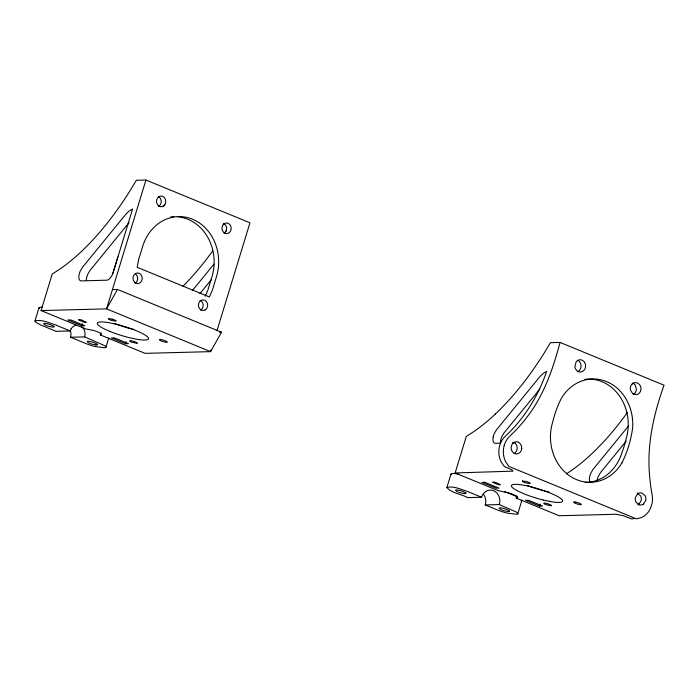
<?xml version="1.0" encoding="UTF-8"?>
<svg xmlns="http://www.w3.org/2000/svg" width="699" height="699" viewBox="0 0 699 699"><rect width="100%" height="100%" fill="white"/><g stroke="black" fill="none" stroke-linecap="round" stroke-linejoin="round"><path stroke-width="1.05" d="M70.206 330.54A8.79 7.645 88.5 0 1 70.538 337.259L86.134 343.663A14.321 2.534 17 0 0 90.014 345.044L91.368 345.481A14.487 2.569 17 0 0 95.413 346.608L105.13 347.796A14.155 2.508 17 0 0 105.916 347.263L105.794 346.713M485.237 504.931L498.038 510.183A14.321 2.534 17 0 0 501.917 511.572L503.271 512A14.487 2.569 17 0 0 507.317 513.136L517.033 514.324A14.155 2.508 17 0 0 517.819 513.791L517.697 513.241A14.155 2.508 17 0 0 516.535 512.149L499.339 504.564L485.237 504.931L485.744 502.275A10.835 9.419 88.5 0 0 483.551 494.359M517.819 513.791L521.943 500.082M458.771 474.105L453.625 473.406L451.091 473.852L446.853 487.535C451.72 493.258 461.305 494.001 467.491 497.531M499.339 504.564L499.846 501.899A10.835 9.428 88.5 0 0 493.66 490.75A10.835 9.428 88.5 0 0 482.729 494.665L481.585 497.26L467.474 497.627M504.206 445.455L503.603 448.216A20.14 17.519 88.5 0 0 503.892 456.709A20.018 17.414 88.5 0 0 505.796 461.978L508.907 466.425L636.378 518.85L641.21 517.671A20.079 17.458 88.5 0 0 645.544 514.988A20.14 17.519 88.5 0 0 650.385 508.584L652.115 503.271A20.079 17.458 88.5 0 0 652.123 494.778A158.096 137.52 88.5 0 1 649.511 474.56C646.872 444.083 653.818 413.747 664.05 385.201L560.03 342.423L550.454 342.667L544.119 353.144A212.636 97.921 -67.6 0 1 523.962 382.17A212.042 97.65 -67.6 0 1 495.364 414.026M493.171 436.989L494.123 433.878L496.517 429.763L539.645 376.971L543.184 373.415L546.679 371.387C540.982 387.919 532.795 403.611 522.214 417.548A160.062 139.223 88.5 0 1 509.728 431.965L505.22 436.342A20.018 17.414 88.5 0 0 499.68 445.586L499.069 448.339A20.14 17.519 88.5 0 0 499.357 456.823A20.018 17.414 88.5 0 0 501.262 462.091L504.372 466.539L511.441 469.632A9.078 1.608 17 0 1 512.848 471.143L455.145 472.961L466.312 436.429L473.529 431.799A212.33 97.781 -67.6 0 0 495.364 414.035M597.191 479.776L598.143 476.657L600.537 472.541L626.147 441.2M117.913 256.952L112.845 273.449A8.213 3.783 -67.6 0 1 111.473 276.306L109.14 279.163A8.213 3.783 -67.6 0 1 107.358 280.159L81.224 280.911A8.475 3.906 -67.6 0 1 79.092 274.593L80.035 271.483L82.43 267.368L125.558 214.576L129.097 211.019L132.592 208.992L112.845 273.449M71.115 328.914L70.215 330.95L56.103 331.326L40.568 324.913L35.771 322.274L34.95 321.007L39.065 307.551L42.569 306.931M100.997 332.881L100.359 334.952L101.25 334.821L101.573 334.498L100.507 333.353A8.895 1.573 17 0 0 93.212 330.356L85.767 328.958L41.058 310.566L52.224 274.034L59.441 269.403A212.33 97.781 -67.6 0 0 81.276 251.64A212.042 97.65 -67.6 0 0 116.759 210.53A212.636 97.921 -67.6 0 0 130.031 190.748L136.366 180.281L145.942 180.027L249.962 222.806L216.961 330.758M81.835 325.795L84.832 325.717L70.748 319.924L67.742 320.002L81.835 325.795L82.447 323.794M145.942 180.027L106.554 308.862L41.058 310.566M105.916 347.263L108.764 337.949M125.436 343.725L128.441 343.646L114.356 337.853L111.351 337.932L125.436 343.725L126.047 341.724M211.159 349.718L210.574 351.641L145.077 353.344L100.359 334.952M560.03 342.423C553.014 368.923 543.831 395.573 526.749 417.425A160.062 139.223 88.5 0 1 514.263 431.842L509.754 436.22A20.018 17.414 88.5 0 0 504.215 445.464M634.299 518.579L631.844 518.973L622.966 515.609L616.099 514.254L559.165 515.74L516.212 498.072L516.841 496.002M539.523 506.12L542.529 506.041L528.444 500.248L525.438 500.327L539.523 506.12L540.135 504.119M645.78 500.266L643.456 504.101M205.244 296.114L207.83 290.26L211.946 276.804A44.937 39.092 88.5 0 0 177.992 216.847M117.484 289.456L106.554 308.862L210.574 351.641L221.504 332.235L117.484 289.456L112.452 289.587M34.95 321.007C41.617 319.05 49.201 322.999 55.693 324.983L70.215 330.95M446.853 487.535C453.52 485.578 461.104 489.527 467.596 491.502L481.585 497.26M129.062 222.632L89.979 270.469L87.585 274.585L86.632 277.704A8.423 3.879 -67.6 0 0 86.379 280.561M192.382 290.548L213.946 264.152M199.923 293.65L211.386 279.626M539.785 389.151L504.066 432.864L501.672 436.98L500.72 440.099A8.423 3.879 -67.6 0 0 500.467 442.956M628.707 425.726L592.988 469.44L590.594 473.555L589.65 476.666A8.475 3.906 -67.6 0 0 589.877 481.698M638.921 504.215L641.245 500.379A6.099 5.304 88.5 0 0 640.511 495.757L637.147 493.066M514.237 453.546C517.959 451.432 518.195 445.604 514.927 442.974A6.125 5.33 88.5 0 0 513.686 442.24M566.391 473.791L570 471.476A212.33 97.781 -67.6 0 0 591.835 453.712A212.042 97.65 -67.6 0 0 627.318 412.602M522.564 480.982L526.303 481.515A4.098 0.725 17 0 1 530.288 483.428L526.408 483.053A4.098 0.725 17 0 1 523.621 482.022L522.992 481.681A4.098 0.725 17 0 1 522.555 480.973M70.538 337.25L84.64 336.883L104.623 345.629A14.155 2.508 17 0 1 105.794 346.721M219.486 332.287L221.504 332.235M500.615 443.166L495.311 443.306A8.475 3.906 -67.6 0 1 493.179 436.989M512.271 442.86L514.385 442.808M161.836 206.633L160.63 206.651A5.312 4.622 88.5 0 1 156.821 199.425L157.397 198.21A5.312 4.622 88.5 0 1 165.078 198.647A5.312 4.622 88.5 0 1 161.836 206.633A4.063 3.539 88.5 0 0 164.859 204.545M130.224 340.719L129.647 340.972A4.08 0.725 17 0 0 131.779 342.23L137.38 343.375L136.838 342.65A4.08 0.725 17 0 0 130.652 340.728M544.311 503.114L543.735 503.367A4.08 0.725 17 0 0 545.867 504.626L551.467 505.77L550.926 505.036A4.08 0.725 17 0 0 544.739 503.114M574.98 501.996L573.827 501.978A4.089 0.725 17 0 0 573.966 502.598L575.277 503.28A4.089 0.725 17 0 0 579.628 504.582A4.089 0.725 17 0 0 581.358 504.329L581.052 504.049A4.089 0.725 17 0 0 574.98 502.004M95.85 344.93L95.003 344.799A5.461 0.97 17 0 1 93.544 344.485C87.96 343.611 83.26 339.469 92.513 342.134A5.758 1.022 17 0 1 94.059 342.659L96.855 343.925A5.802 1.031 17 0 1 97.458 344.389L97.458 344.887A5.653 1.005 17 0 1 95.833 344.93M516.212 498.072A11.044 1.957 17 0 0 510.06 493.241L498.09 490.628L455.145 472.961M133.972 329.456L131.762 328.967A26.798 4.744 17 0 1 114.033 323.349M549.064 492.07L545.849 491.362A26.798 4.744 17 0 1 527.273 485.412M543.202 500.012L549.423 501.384M112.216 319.12L108.476 318.587A4.098 0.725 17 0 0 108.904 319.286L109.533 319.626A4.098 0.725 17 0 0 112.321 320.658L116.174 321.033A4.098 0.725 17 0 0 112.224 319.12M504.626 491.589L516.421 496.456M639.445 504.914L636.09 502.214A6.099 5.304 88.5 0 1 635.356 497.601L637.671 493.756A6.099 5.304 88.5 0 1 641.682 492.944L645.046 495.643A6.099 5.304 88.5 0 1 645.745 500.231M109.708 331.335L104.474 328.984A26.763 4.736 17 0 1 110.486 322.99L116.716 324.353A26.763 4.736 17 0 1 146.755 336.219A26.763 4.736 17 0 1 135.335 338.989L129.114 337.626A26.763 4.736 17 0 1 109.717 331.335M632.848 383.017L635.129 384.817L636.396 389.291A6.134 5.339 88.5 0 1 633.39 394.323M39.485 308.451L39.065 307.551M451.117 474.638L450.969 474.079M643.456 504.031A6.099 5.304 88.5 0 1 639.436 504.844M584.6 362.362A6.142 5.339 88.5 0 1 585.561 365.35L585.491 366.958A6.116 5.321 88.5 0 1 584.32 369.832A6.142 5.339 88.5 0 1 580.747 371.999L579.34 371.92A6.116 5.321 88.5 0 1 575.88 369.395A6.142 5.339 88.5 0 1 574.919 366.407L576.125 361.942A6.142 5.339 88.5 0 1 579.742 359.758L581.122 359.854A6.116 5.321 88.5 0 1 584.565 362.397M638.947 504.18A6.099 5.304 88.5 0 1 637.689 504.861M549.423 501.375A26.763 4.736 17 0 0 560.843 498.605A26.763 4.736 17 0 0 530.794 486.749L524.573 485.386A26.763 4.736 17 0 0 518.571 491.38L523.796 493.73A26.763 4.736 17 0 0 543.184 500.012M585.133 482.424A44.946 39.092 88.5 0 0 621.918 452.655A99.747 86.755 88.5 0 0 626.033 439.19A44.946 39.092 88.5 0 0 584.914 379.312M577.549 371.781A6.142 5.339 88.5 0 0 579.794 369.972A6.116 5.321 88.5 0 0 580.948 367.054L581.009 365.481A6.142 5.339 88.5 0 0 579.104 361.313A6.116 5.321 88.5 0 0 577.924 360.448M226.502 230.425A212.636 97.921 -67.6 0 1 224.886 232.985M212.61 251.063A212.636 97.921 -67.6 0 1 206.345 259.451A212.042 97.65 -67.6 0 1 182.832 286.372M170.827 216.926A44.937 39.092 88.5 0 1 173.902 216.707M223.566 223.409A5.312 4.622 88.5 0 1 224.641 224.047L225.541 224.982A5.312 4.622 88.5 0 1 224.038 233.213M158.262 196.559A5.312 4.622 88.5 0 1 161.216 201.408A5.312 4.622 88.5 0 1 158.463 206.371M200.054 300.325A5.312 4.622 88.5 0 1 203.138 305.07A5.312 4.622 88.5 0 1 200.526 310.129M135.685 274.043A5.312 4.622 88.5 0 1 135.082 283.209M521.935 500.335A14.155 2.508 17 0 1 521.148 500.868M71.106 328.914A8.799 7.654 88.5 0 1 76.008 325.28M81.731 326.704A8.799 7.654 88.5 0 1 84.64 336.892M54.006 326.695L53.849 326.957A5.653 1.005 17 0 1 52.224 327.001L51.394 326.87A5.461 0.97 17 0 1 49.935 326.555C44.352 325.673 39.651 321.531 48.904 324.205A5.758 1.022 17 0 1 50.45 324.72L53.255 325.996A5.802 1.031 17 0 1 53.858 326.45L54.006 326.695M465.91 493.223L465.752 493.485A5.653 1.005 17 0 1 464.127 493.52L463.297 493.398A5.461 0.97 17 0 1 461.838 493.083C456.255 492.201 451.563 488.059 460.807 490.733A5.758 1.022 17 0 1 462.354 491.248L465.158 492.515A5.802 1.031 17 0 1 465.761 492.978L465.91 493.223M509.519 511.161L509.361 511.415A5.653 1.005 17 0 1 507.736 511.458L506.906 511.327A5.461 0.97 17 0 1 505.447 511.013C499.864 510.139 495.163 505.997 504.416 508.662A5.758 1.022 17 0 1 505.962 509.178L508.767 510.453A5.802 1.031 17 0 1 509.37 510.917L509.519 511.161M521.769 448.391C521.838 452.48 516.814 455.757 513.45 452.917A6.125 5.33 88.5 0 1 512.052 444.398A6.125 5.33 88.5 0 1 519.462 442.851L521.262 445.272L521.769 448.391M138.568 259.792L137.196 267.298L209.351 296.97L212.365 290.146L216.48 276.682A44.946 39.092 88.5 0 0 192.513 219.215A44.946 39.092 88.5 0 0 142.692 246.336L138.568 259.792M632.141 383.987L631.214 385.166A6.134 5.339 88.5 0 0 630.376 389.754L632.612 393.694L636.606 394.699A6.134 5.339 88.5 0 0 640.939 389.177C641.682 384.546 635.767 380.247 632.141 383.987M205.06 310.007L202.71 310.496A5.312 4.622 88.5 0 1 198.848 302.982A5.312 4.622 88.5 0 1 206.284 301.435A5.312 4.622 88.5 0 1 205.06 310.007M160.088 339.557L159.739 339.583A4.089 0.725 17 0 0 159.879 340.203L161.189 340.894A4.089 0.725 17 0 0 165.541 342.187A4.089 0.725 17 0 0 167.271 341.933L166.965 341.654A4.089 0.725 17 0 0 160.892 339.609L160.088 339.557M484.835 482.319L481.829 482.397L495.923 488.19L498.92 488.112L484.835 482.319M81.46 320.037L80.507 319.827A4.089 0.725 17 0 0 78.489 319.88L84.299 322.265A4.089 0.725 17 0 0 86.318 322.213L81.46 320.037M495.547 482.432L494.595 482.223A4.089 0.725 17 0 0 492.577 482.275L498.387 484.66A4.089 0.725 17 0 0 500.405 484.608L495.547 482.432M135.012 282.658L133.448 280.561A5.312 4.622 88.5 0 1 137.153 273.003A5.312 4.622 88.5 0 1 142.089 279.644A5.312 4.622 88.5 0 1 135.012 282.658M621.848 462.974A99.747 86.755 88.5 0 0 632.656 427.613A44.946 39.092 88.5 0 0 606.601 381.602A44.946 39.092 88.5 0 0 561.384 398.299A99.485 86.527 88.5 0 0 552.656 422.187A44.946 39.092 88.5 0 0 571.922 477.321A44.946 39.092 88.5 0 0 621.848 462.974M222.754 225.27A5.312 4.622 88.5 0 0 226.223 233.588A5.312 4.622 88.5 0 0 230.74 226.022A5.312 4.622 88.5 0 0 222.754 225.27"/></g></svg>
